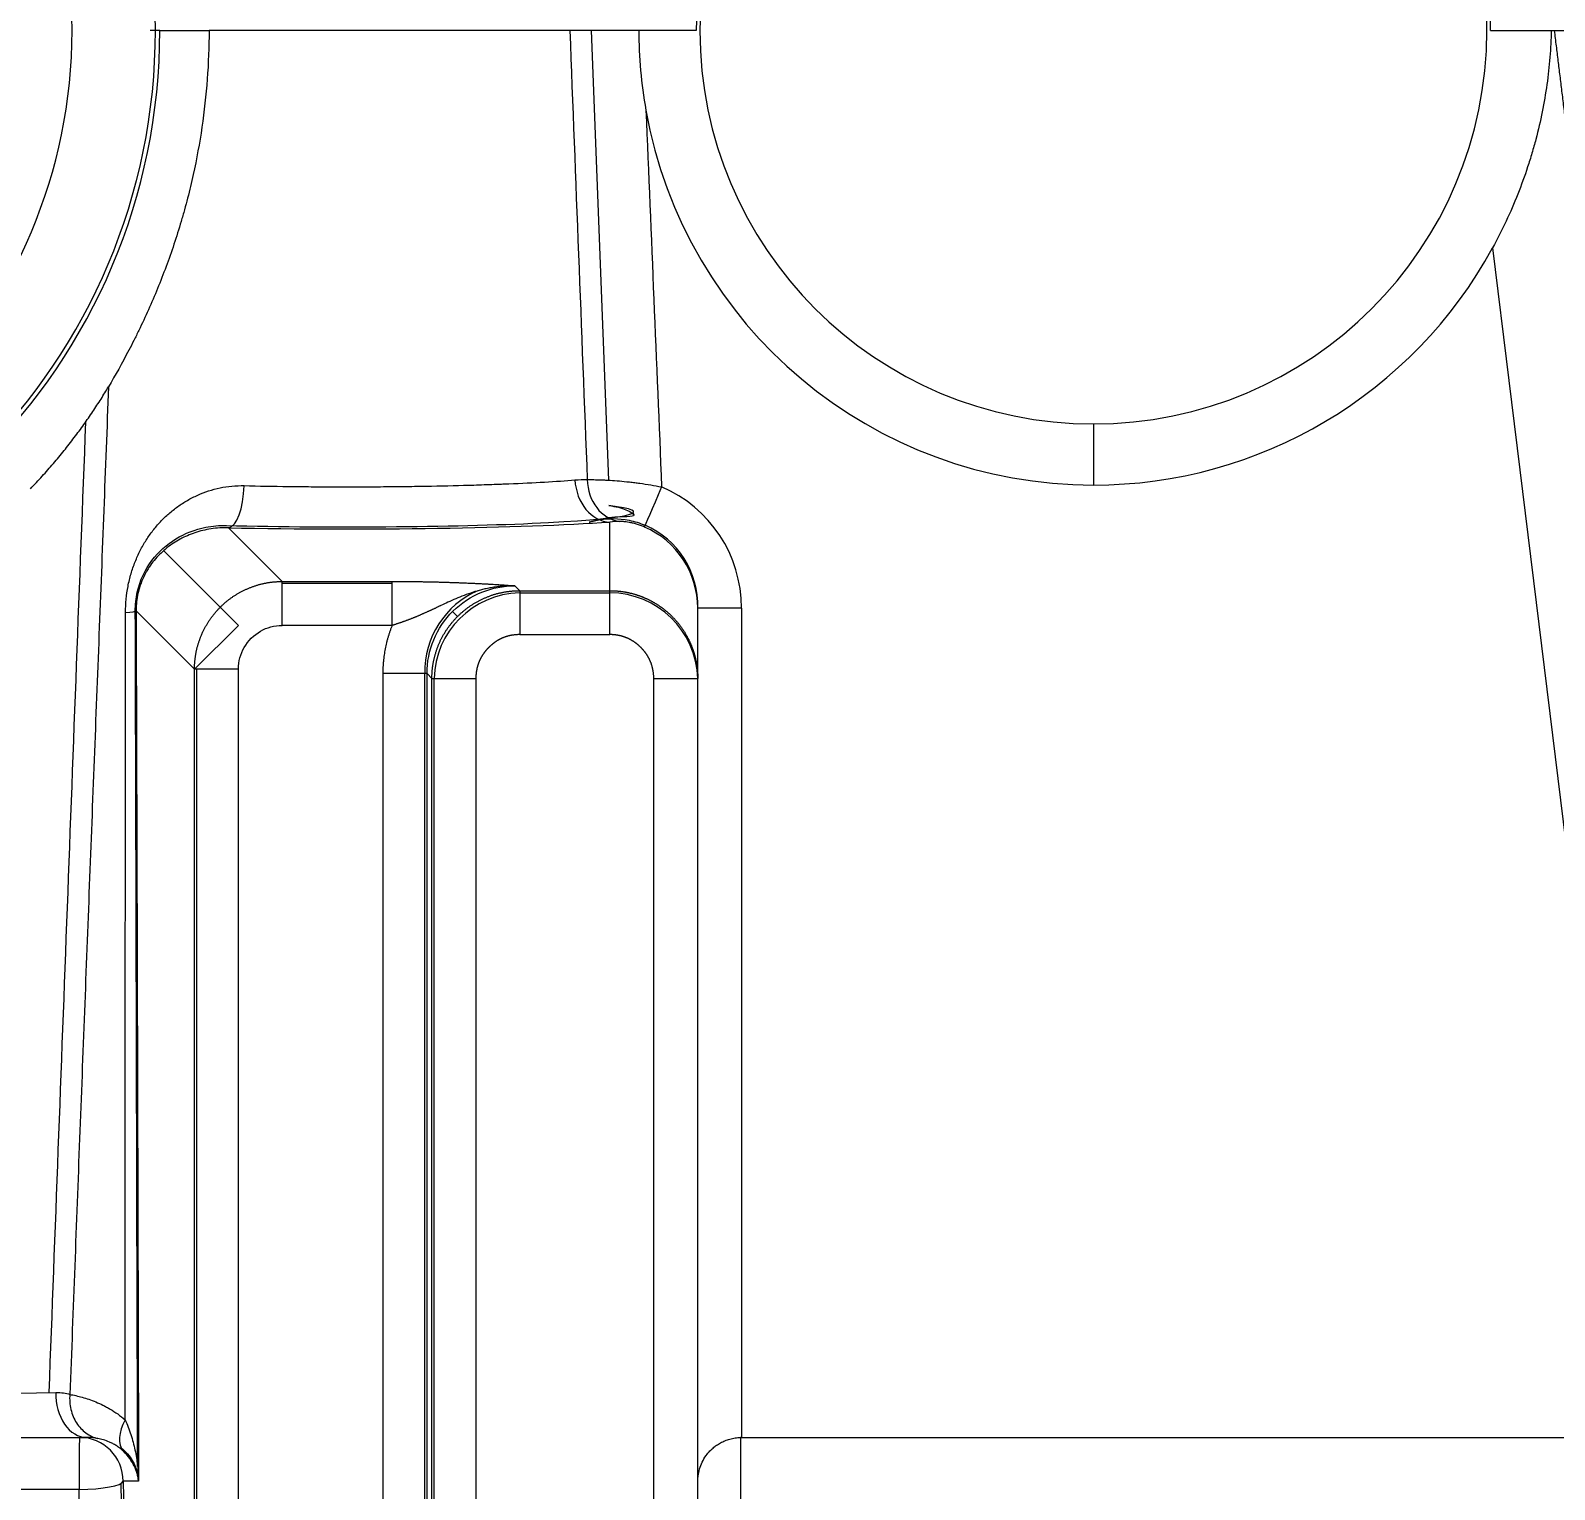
# Model space of a CAD drawing. Header units: millimetres. Extents: x 696 to 1262, y 405 to 535.
# Drawn here: x 747.4 to 764.83, y 483.31 to 500 of the extents above; entities that cross this region are included whole.
import ezdxf

# ---------------------------------------------------------------- set-up
doc = ezdxf.new("R2010")
doc.units = ezdxf.units.MM
doc.layers.add('core', color=7, linetype='Continuous', lineweight=20)
doc.layers.add('dim', color=82, linetype='Continuous', lineweight=9)
doc.dimstyles.get("Standard").update_dxf_attribs({"dimtxt": 0.18, "dimasz": 0.18, "dimexe": 0.18, "dimexo": 0.0625, "dimgap": 0.09, "dimtad": 0, "dimtih": 1, "dimtoh": 1, "dimzin": 0, "dimdsep": 46, "dimtxsty": 'Standard', "dimcen": 0.09, "dimadec": 0, "dimazin": 0, "dimtfac": 1, "dimtofl": 0, "dimtmove": 0, "dimatfit": 3, "dimfxl": 0, "dimtolj": 1, "dimtzin": 0, "dimarcsym": 0})

# ---------------------------------------------------------------- blocks, each defined once
blk = doc.blocks.new('*D3')
at = {"layer": 'Defpoints', "color": 0, "lineweight": 18, "transparency": 16777216}
for p in [(739.913, 487.662), (744.018, 484.807)]:
    blk.add_point(p, dxfattribs=at)
at = {"layer": 'dim', "color": 0, "lineweight": -2, "transparency": 16777216}
for p, q in [((741.965, 486.145), (741.965, 486.325)), ((741.875, 486.235), (742.055, 486.235)), ((757.391, 475.506), (745.66, 483.665)), ((759.391, 475.506), (757.391, 475.506))]:
    blk.add_line(p, q, dxfattribs=at)
at = {"layer": 'dim', "color": 0, "lineweight": 18, "transparency": 16777216}
blk.add_solid([(745.85, 483.939), (745.469, 483.392), (744.018, 484.807)], dxfattribs=at)
at = {"layer": 'dim', "color": 0, "lineweight": 18, "transparency": 16777216, "insert": (764.474, 475.506), "char_height": 2.5, "attachment_point": 5}
blk.add_mtext('\\A1;∅5.00', dxfattribs=at)

msp = doc.modelspace()

# ---------------------------------------------------------------- linework, layer by layer
at = {"layer": 'core', "linetype": 'Continuous', "lineweight": 18}
for p, q in [((748.884, 500.001), (748.774, 500.001)), ((748.884, 500.001), (749.447, 500.001)), ((753.573, 500.001), (749.447, 500.001)), ((755.019, 500.001), (754.363, 500.001)), ((764.103, 500.001), (764.798, 500.001)), ((764.798, 500.001), (764.835, 500.001)), ((764.835, 500.001), (765.099, 500.001)), ((751.543, 493.693), (751.543, 493.7)), ((755.037, 483.41), (755.037, 493.395)), ((745.66, 483.91), (747.966, 483.91)), ((747.966, 483.91), (748.048, 483.91)), ((755.537, 483.91), (767.757, 483.91))]:
    msp.add_line(p, q, dxfattribs=at)
at = {"layer": 'core', "linetype": 'Continuous', "lineweight": 13}
for p, q in [((753.817, 500.001), (754.016, 494.858)), ((764.127, 497.515), (765.797, 483.91)), ((759.561, 495.501), (759.561, 494.802)), ((754.031, 493.594), (754.031, 494.379)), ((750.285, 493.7), (749.671, 494.313)), ((748.928, 494.052), (749.783, 493.197)), ((750.285, 493.7), (751.543, 493.7)), ((751.543, 493.675), (750.285, 493.675)), ((752.944, 493.65), (753, 493.594)), ((753, 493.594), (754.031, 493.594)), ((753, 493.569), (754.031, 493.569)), ((749.281, 492.695), (748.613, 493.363)), ((752.29, 493.3), (752.233, 493.356)), ((755.037, 483.414), (755.037, 493.395)), ((755.537, 493.395), (755.037, 493.395)), ((755.537, 493.395), (755.537, 483.91)), ((749.783, 493.197), (749.281, 492.695)), ((751.543, 493.197), (750.285, 493.197)), ((753, 493.092), (754.031, 493.092)), ((749.281, 472.322), (749.281, 492.695)), ((749.306, 472.322), (749.306, 492.695)), ((749.783, 472.322), (749.783, 492.695)), ((751.438, 472.372), (751.438, 492.645)), ((751.915, 472.372), (751.915, 492.645)), ((751.94, 492.645), (751.995, 492.59)), ((751.94, 472.372), (751.94, 492.645)), ((751.995, 472.427), (751.995, 492.59)), ((752.02, 472.427), (752.02, 492.59)), ((752.498, 492.59), (752.498, 472.427)), ((754.534, 472.429), (754.534, 492.589)), ((746.983, 484.41), (747.695, 484.424)), ((748.045, 483.91), (747.97, 483.91)), ((748.44, 483.384), (748.56, 471.601)), ((748.641, 483.41), (748.465, 483.41)), ((747.961, 483.314), (745.657, 483.314))]:
    msp.add_line(p, q, dxfattribs=at)
for radius, end in [(6.869, 90), (5.915, 90), (6.919, 0)]:
    msp.add_arc((741.965, 500.001), radius, 270, end, dxfattribs=at)
at = {"layer": 'core', "linetype": 'Continuous', "lineweight": 18}
for radius, start, end in [(4.542, 90, 180), (4.5, 90, 270), (4.542, 0, 90), (4.5, 270, 90), (5.199, 190.0922, 270), (5.199, 270, 331.4355)]:
    msp.add_arc((759.561, 500.001), radius, start, end, dxfattribs=at)
at = {"layer": 'core', "linetype": 'Continuous', "lineweight": 13}
for centre, major_axis, ratio, start_param, end_param in [((754.031, 494.878), (-0.035, 0.499), 0.798959, 1.550028, 3.054457), ((754.193, 494.882), (0.013, 0.5), 0.841221, 1.628003, 3.04521), ((749.671, 494.812), (0.01, 0.5), 0.355918, 3.197625, 4.684582), ((754.623, 494.781), (0.197, 0.46), 0.000032, 1.57081, 3.093454), ((754.031, 493.395), (0, -1.508), 0.99863, 1.570796, 2.737452), ((751.014, 494.496), (3.29, 0), 0.052408, 4.283254, 6.702804), ((751.014, 494.498), (3.773, 0), 0.052408, 4.348427, 5.639117), ((754.031, 493.395), (0, 1.008), 0.997271, 4.712389, 5.879047), ((754.031, 493.421), (0, -1.007), 0.99863, 1.544769, 2.727693), ((752.922, 492.668), (0.713, -0.713), 0.997265, 2.762519, 3.950422), ((753.027, 492.562), (0.713, -0.713), 0.997265, 2.382366, 3.900819), ((754.031, 492.562), (0, -1.007), 0.99863, 1.596967, 3.141593), ((748.114, 493.363), (-0.5, -0.001), 0.056845, 2.429163, 3.089148), ((748.048, 484.41), (0, -0.5), 0.707263, 4.68348, 6.283185), ((748.832, 484.095), (-0.355, -0.352), 0.579212, 5.197338, 6.236387), ((747.966, 483.41), (0, -0.5), 0.010052, 3.141593, 4.904375), ((747.966, 483.41), (0, 0.5), 0.99863, 4.712389, 6.283185), ((747.966, 483.41), (0.5, 0.005), 0.190712, 4.700579, 6.229846)]:
    msp.add_ellipse(centre, major_axis=major_axis, ratio=ratio, start_param=start_param, end_param=end_param, dxfattribs=at)
at = {"layer": 'core', "linetype": 'Continuous', "lineweight": 18}
for points, degree, knots in [([(749.447, 500.001), (749.447, 499.814), (749.44, 499.628), (749.412, 499.26), (749.392, 499.077), (749.339, 498.713), (749.305, 498.532), (749.246, 498.263), (749.225, 498.173), (749.19, 498.039), (749.178, 497.995), (749.154, 497.906), (749.141, 497.862), (749.076, 497.64), (749.018, 497.468), (748.893, 497.131), (748.826, 496.967), (748.718, 496.727), (748.682, 496.649), (748.625, 496.532), (748.606, 496.494), (748.568, 496.418), (748.549, 496.381), (748.453, 496.197), (748.375, 496.057), (748.297, 495.927)], 3, [0, 0, 0, 0, 0.125, 0.125, 0.25, 0.25, 0.375, 0.375, 0.4375, 0.4375, 0.46875, 0.46875, 0.5, 0.5, 0.625, 0.625, 0.75, 0.75, 0.8125, 0.8125, 0.84375, 0.84375, 0.875, 0.875, 1, 1, 1, 1]), ([(754.363, 500.001), (754.284, 500.001), (754.207, 500.001), (754.114, 500.001), (754.095, 500.001), (754.058, 500.001), (754.04, 500.001), (753.985, 500.001), (753.915, 500.001), (753.85, 500.001), (753.802, 500.001), (753.787, 500.001), (753.756, 500.001), (753.741, 500.001), (753.669, 500.001), (753.617, 500.001), (753.573, 500.001)], 3, [0, 0, 0, 0, 0.25, 0.25, 0.3125, 0.3125, 0.375, 0.375, 0.5, 0.625, 0.625, 0.6875, 0.6875, 0.75, 0.75, 1, 1, 1, 1]), ([(754.363, 500.001), (754.363, 499.848), (754.369, 499.695), (754.396, 499.392), (754.416, 499.24), (754.443, 499.09)], 3, [0, 0, 0, 0, 0.5, 0.5, 1, 1, 1, 1]), ([(764.798, 500.001), (764.797, 499.95), (764.795, 499.899), (764.789, 499.797), (764.786, 499.745), (764.773, 499.591), (764.762, 499.487), (764.733, 499.279), (764.715, 499.175), (764.673, 498.966), (764.649, 498.861), (764.607, 498.703), (764.592, 498.651), (764.561, 498.545), (764.545, 498.492), (764.493, 498.335), (764.455, 498.231), (764.373, 498.024), (764.329, 497.921), (764.233, 497.717), (764.182, 497.616), (764.127, 497.515)], 3, [0, 0, 0, 0, 0.0625, 0.0625, 0.125, 0.125, 0.25, 0.25, 0.375, 0.375, 0.5, 0.5, 0.5625, 0.5625, 0.625, 0.625, 0.75, 0.75, 0.875, 0.875, 1, 1, 1, 1]), ([(747.405, 494.76), (747.451, 494.807), (747.495, 494.855), (747.582, 494.951), (747.625, 494.999), (747.708, 495.097), (747.749, 495.146), (747.829, 495.245), (747.867, 495.295), (747.924, 495.37), (747.943, 495.395), (747.98, 495.445), (747.998, 495.469), (748.051, 495.544), (748.085, 495.593), (748.15, 495.69), (748.181, 495.738), (748.242, 495.834), (748.27, 495.881), (748.297, 495.927)], 3, [0, 0, 0, 0, 0.125, 0.125, 0.25, 0.25, 0.375, 0.375, 0.5, 0.5, 0.5625, 0.5625, 0.625, 0.625, 0.75, 0.75, 0.875, 0.875, 1, 1, 1, 1]), ([(751.543, 493.7), (751.74, 493.7), (752.11, 493.693), (752.295, 493.686), (752.658, 493.673), (752.944, 493.65)], 2, [0, 0, 0, 0.25, 0.5, 0.5, 1, 1, 1]), ([(752.944, 493.65), (752.932, 493.65), (752.908, 493.65), (752.872, 493.649), (752.836, 493.647), (752.802, 493.645), (752.769, 493.642), (752.737, 493.638), (752.705, 493.633), (752.675, 493.628), (752.646, 493.623), (752.617, 493.617), (752.589, 493.611), (752.563, 493.604), (752.537, 493.597), (752.512, 493.59), (752.489, 493.583), (752.439, 493.567), (752.365, 493.541), (752.27, 493.503), (752.181, 493.463), (752.121, 493.434), (752.085, 493.418), (752.073, 493.412), (752.061, 493.406), (752.05, 493.401), (752.038, 493.395), (752.026, 493.389), (752.014, 493.384), (752.002, 493.378), (751.99, 493.373), (751.979, 493.367), (751.967, 493.362), (751.955, 493.357), (751.943, 493.351), (751.931, 493.346), (751.919, 493.341), (751.907, 493.335), (751.896, 493.33), (751.884, 493.325), (751.872, 493.32), (751.86, 493.314), (751.848, 493.309), (751.836, 493.304), (751.824, 493.299), (751.812, 493.294), (751.8, 493.289), (751.788, 493.284), (751.776, 493.28), (751.764, 493.275), (751.752, 493.27), (751.739, 493.265), (751.727, 493.261), (751.715, 493.256), (751.703, 493.251), (751.691, 493.247), (751.678, 493.242), (751.666, 493.238), (751.654, 493.234), (751.642, 493.229), (751.629, 493.225), (751.617, 493.221), (751.605, 493.217), (751.592, 493.213), (751.58, 493.209), (751.567, 493.205), (751.555, 493.201), (751.547, 493.199), (751.543, 493.197)], 3, [0, 0, 0, 0, 0.025016, 0.04943, 0.073248, 0.096478, 0.119123, 0.141189, 0.162679, 0.183595, 0.203939, 0.223713, 0.242918, 0.261553, 0.27962, 0.297118, 0.314047, 0.330406, 0.404427, 0.474559, 0.540854, 0.603325, 0.612352, 0.621356, 0.630337, 0.639296, 0.648233, 0.657149, 0.666044, 0.67492, 0.683776, 0.692612, 0.70143, 0.71023, 0.719012, 0.727777, 0.736524, 0.745254, 0.753968, 0.762666, 0.771347, 0.780012, 0.788662, 0.797296, 0.805914, 0.814517, 0.823105, 0.831677, 0.840234, 0.848776, 0.857303, 0.865814, 0.874311, 0.882792, 0.891259, 0.89971, 0.908147, 0.916569, 0.924976, 0.933368, 0.941746, 0.950109, 0.958458, 0.966793, 0.975115, 0.983423, 0.991718, 1, 1, 1, 1]), ([(748.177, 483.897), (748.16, 483.9), (748.141, 483.904), (748.098, 483.908), (748.075, 483.91), (748.048, 483.91)], 3, [0, 0, 0, 0, 0.5, 0.5, 1, 1, 1, 1]), ([(748.468, 483.752), (748.454, 483.766), (748.44, 483.777), (748.412, 483.799), (748.399, 483.808), (748.372, 483.825), (748.359, 483.832), (748.333, 483.846), (748.321, 483.852), (748.284, 483.868), (748.261, 483.876), (748.217, 483.889), (748.196, 483.894), (748.177, 483.897)], 3, [0, 0, 0, 0, 0.125, 0.125, 0.25, 0.25, 0.375, 0.375, 0.5, 0.5, 0.75, 0.75, 1, 1, 1, 1]), ([(755.037, 483.41), (755.037, 483.417), (755.037, 483.423), (755.038, 483.437), (755.039, 483.457), (755.041, 483.477), (755.048, 483.517), (755.054, 483.543), (755.072, 483.596), (755.083, 483.622), (755.11, 483.672), (755.126, 483.697), (755.155, 483.732), (755.165, 483.744), (755.187, 483.767), (755.199, 483.778), (755.224, 483.8), (755.237, 483.81), (755.265, 483.83), (755.28, 483.839), (755.313, 483.857), (755.33, 483.865), (755.365, 483.88), (755.384, 483.886), (755.423, 483.897), (755.443, 483.901), (755.484, 483.907), (755.504, 483.909), (755.526, 483.91)], 3, [0, 0, 0, 0, 0.03125, 0.03125, 0.0625, 0.125, 0.125, 0.25, 0.25, 0.375, 0.375, 0.5, 0.5, 0.5625, 0.5625, 0.625, 0.625, 0.6875, 0.6875, 0.75, 0.75, 0.8125, 0.8125, 0.875, 0.875, 0.9375, 0.9375, 1, 1, 1, 1])]:
    msp.add_open_spline(points, degree=degree, knots=knots, dxfattribs=at)
at = {"layer": 'core', "linetype": 'Continuous', "lineweight": 13}
for points, degree in [([(753.573, 500.001), (753.639, 498.299), (753.706, 496.587), (753.772, 494.864)], 3), ([(754.443, 499.089), (754.504, 497.644), (754.564, 496.208), (754.623, 494.781)], 3), ([(748.034, 495.521), (747.893, 491.822), (747.754, 488.122), (747.615, 484.423)], 3), ([(753.632, 494.861), (753.681, 494.865), (753.728, 494.866), (753.772, 494.864)], 3), ([(754.139, 494.385), (754.106, 494.385), (754.07, 494.383), (754.031, 494.379)], 3), ([(750.285, 493.197), (750.285, 493.261), (750.285, 493.388), (750.285, 493.552), (750.285, 493.665), (750.285, 493.696), (750.285, 493.7)], 3), ([(751.438, 492.645), (751.438, 492.788), (751.491, 493.067), (751.543, 493.197)], 2), ([(751.995, 492.59), (751.999, 492.59), (752.03, 492.59), (752.143, 492.59), (752.307, 492.59), (752.434, 492.59), (752.498, 492.59)], 3), ([(754.534, 492.589), (754.6, 492.589), (754.731, 492.589), (754.899, 492.589), (755.011, 492.589), (755.037, 492.589), (755.037, 492.589)], 3), ([(748.465, 483.41), (748.505, 479.482), (748.545, 475.554), (748.585, 471.627)], 3)]:
    msp.add_open_spline(points, degree=degree, dxfattribs=at)
at = {"layer": 'core', "linetype": 'Continuous', "lineweight": 18}
for points in [[(764.977, 498.844), (764.973, 498.876), (764.965, 498.941), (764.953, 499.036), (764.942, 499.128), (764.931, 499.219), (764.92, 499.308), (764.909, 499.395), (764.899, 499.482), (764.888, 499.568), (764.878, 499.653), (764.867, 499.738), (764.857, 499.824), (764.846, 499.911), (764.839, 499.97), (764.835, 500.001)], [(749.783, 492.695), (749.785, 492.789), (749.825, 492.952), (750.028, 493.155), (750.191, 493.195), (750.285, 493.197)], [(755.537, 483.91), (755.533, 483.91), (755.53, 483.91), (755.526, 483.91)], [(755.037, 471.624), (755.037, 475.553), (755.037, 479.481), (755.037, 483.41)]]:
    msp.add_open_spline(points, degree=3, dxfattribs=at)
at = {"layer": 'core', "linetype": 'Continuous', "lineweight": 13}
for points, degree, knots in [([(748.297, 495.927), (748.279, 495.455), (748.243, 494.51), (748.188, 493.087), (748.133, 491.658), (748.077, 490.221), (748.022, 488.777), (747.966, 487.325), (747.911, 485.866), (747.874, 484.891), (747.855, 484.402)], 3, [0, 0, 0, 0, 0.122756, 0.246153, 0.370191, 0.49487, 0.620191, 0.746153, 0.872756, 1, 1, 1, 1]), ([(749.849, 494.795), (750.015, 494.791), (750.184, 494.788), (750.442, 494.785), (750.529, 494.784), (750.66, 494.783), (750.704, 494.783), (750.792, 494.782), (750.836, 494.782), (751.058, 494.782), (751.234, 494.782), (751.495, 494.784), (751.582, 494.785), (751.711, 494.786), (751.755, 494.787), (751.841, 494.788), (751.884, 494.789), (752.096, 494.793), (752.26, 494.796), (752.497, 494.803), (752.575, 494.806), (752.689, 494.81), (752.746, 494.812), (752.802, 494.814), (752.839, 494.815), (752.857, 494.816), (753.021, 494.823), (753.293, 494.836), (753.526, 494.852), (753.632, 494.861)], 3, [0, 0, 0, 0, 0.125, 0.125, 0.1875, 0.1875, 0.21875, 0.21875, 0.25, 0.25, 0.375, 0.375, 0.4375, 0.4375, 0.46875, 0.46875, 0.5, 0.5, 0.625, 0.625, 0.6875, 0.6875, 0.71875, 0.734375, 0.734375, 0.75, 0.75, 0.875, 1, 1, 1, 1]), ([(753.772, 494.864), (753.795, 494.864), (753.846, 494.864), (753.904, 494.863), (753.95, 494.861), (753.966, 494.86), (753.999, 494.859), (754.016, 494.858), (754.068, 494.855), (754.139, 494.849), (754.215, 494.842), (754.275, 494.835), (754.295, 494.833), (754.335, 494.828), (754.355, 494.825), (754.416, 494.817), (754.457, 494.811), (754.54, 494.797), (754.582, 494.789), (754.623, 494.781)], 3, [0, 0, 0, 0, 0.125, 0.25, 0.25, 0.3125, 0.3125, 0.375, 0.375, 0.5, 0.625, 0.625, 0.6875, 0.6875, 0.75, 0.75, 0.875, 0.875, 1, 1, 1, 1]), ([(748.492, 493.345), (748.492, 493.447), (748.502, 493.546), (748.525, 493.668), (748.53, 493.692), (748.542, 493.741), (748.548, 493.764), (748.569, 493.835), (748.584, 493.88), (748.611, 493.946), (748.62, 493.968), (748.639, 494.011), (748.649, 494.032), (748.681, 494.094), (748.704, 494.134), (748.753, 494.21), (748.778, 494.247), (748.833, 494.317), (748.862, 494.35), (748.907, 494.399), (748.923, 494.414), (748.954, 494.445), (748.971, 494.46), (749.02, 494.503), (749.088, 494.558), (749.162, 494.605), (749.219, 494.638), (749.238, 494.648), (749.277, 494.668), (749.298, 494.678), (749.399, 494.723), (749.484, 494.751), (749.617, 494.779), (749.662, 494.786), (749.755, 494.794), (749.802, 494.796), (749.849, 494.795)], 3, [0, 0, 0, 0, 0.125, 0.125, 0.15625, 0.15625, 0.1875, 0.1875, 0.25, 0.25, 0.28125, 0.28125, 0.3125, 0.3125, 0.375, 0.375, 0.4375, 0.4375, 0.5, 0.5, 0.53125, 0.53125, 0.5625, 0.5625, 0.625, 0.6875, 0.6875, 0.71875, 0.71875, 0.75, 0.75, 0.875, 0.875, 0.9375, 0.9375, 1, 1, 1, 1]), ([(754.019, 494.567), (754.101, 494.558), (754.166, 494.539), (754.273, 494.496), (754.304, 494.473), (754.308, 494.446), (754.28, 494.442), (754.17, 494.438), (754.085, 494.438), (753.922, 494.411), (753.862, 494.397), (753.796, 494.376)], 3, [0, 0, 0, 0, 0.18615, 0.18615, 0.418852, 0.418852, 0.651554, 0.651554, 0.884256, 0.884256, 1, 1, 1, 1]), ([(748.604, 493.359), (748.603, 493.432), (748.61, 493.506), (748.656, 493.715), (748.717, 493.839), (748.87, 494.041), (748.964, 494.123), (749.171, 494.25), (749.288, 494.295), (749.486, 494.334), (749.565, 494.341), (749.646, 494.339)], 3, [0, 0, 0, 0, 0.124489, 0.124489, 0.366439, 0.366439, 0.60839, 0.60839, 0.850341, 0.850341, 1, 1, 1, 1]), ([(749.671, 494.313), (749.601, 494.315), (749.535, 494.311), (749.406, 494.291), (749.345, 494.276), (749.256, 494.247), (749.227, 494.235), (749.171, 494.211), (749.143, 494.198), (749.064, 494.155), (749.014, 494.122), (748.954, 494.075), (748.943, 494.065), (748.92, 494.045), (748.909, 494.035), (748.876, 494.004), (748.855, 493.982), (748.814, 493.935), (748.795, 493.91), (748.767, 493.871), (748.758, 493.857), (748.741, 493.83), (748.732, 493.815), (748.707, 493.77), (748.692, 493.739), (748.672, 493.69), (748.666, 493.673), (748.654, 493.638), (748.649, 493.619), (748.633, 493.563), (748.626, 493.525), (748.619, 493.475), (748.618, 493.465), (748.616, 493.444), (748.616, 493.434), (748.614, 493.404), (748.613, 493.383), (748.613, 493.363)], 3, [0, 0, 0, 0, 0.125, 0.125, 0.25, 0.25, 0.3125, 0.3125, 0.375, 0.375, 0.5, 0.5, 0.53125, 0.53125, 0.5625, 0.5625, 0.625, 0.625, 0.6875, 0.6875, 0.71875, 0.71875, 0.75, 0.75, 0.8125, 0.8125, 0.84375, 0.84375, 0.875, 0.875, 0.9375, 0.9375, 0.953125, 0.953125, 0.96875, 0.96875, 1, 1, 1, 1]), ([(753.796, 494.376), (753.797, 494.377), (753.799, 494.377), (753.836, 494.389), (753.876, 494.399), (754.013, 494.421), (754.129, 494.424), (754.312, 494.387), (754.375, 494.368), (754.435, 494.342)], 3, [0, 0, 0, 0, 0.010224, 0.010224, 0.257288, 0.257288, 0.751416, 0.751416, 1, 1, 1, 1]), ([(754.427, 494.322), (754.411, 494.329), (754.396, 494.335), (754.365, 494.346), (754.35, 494.351), (754.32, 494.36), (754.305, 494.364), (754.277, 494.37), (754.264, 494.373), (754.24, 494.377), (754.228, 494.379), (754.212, 494.381), (754.207, 494.382), (754.196, 494.383), (754.192, 494.383), (754.168, 494.385), (754.153, 494.385), (754.139, 494.385)], 3, [0, 0, 0, 0, 0.125, 0.125, 0.25, 0.25, 0.375, 0.375, 0.5, 0.5, 0.625, 0.625, 0.6875, 0.6875, 0.75, 0.75, 1, 1, 1, 1]), ([(749.281, 492.695), (749.281, 492.701), (749.281, 492.712), (749.281, 492.728), (749.282, 492.745), (749.283, 492.761), (749.284, 492.777), (749.286, 492.794), (749.287, 492.81), (749.289, 492.826), (749.292, 492.843), (749.294, 492.859), (749.297, 492.875), (749.3, 492.891), (749.303, 492.907), (749.307, 492.923), (749.311, 492.939), (749.315, 492.955), (749.319, 492.971), (749.324, 492.987), (749.329, 493.002), (749.334, 493.018), (749.34, 493.034), (749.345, 493.049), (749.351, 493.064), (749.357, 493.079), (749.364, 493.095), (749.37, 493.11), (749.377, 493.125), (749.385, 493.139), (749.392, 493.154), (749.4, 493.168), (749.407, 493.183), (749.416, 493.197), (749.424, 493.211), (749.432, 493.225), (749.441, 493.239), (749.45, 493.253), (749.46, 493.267), (749.469, 493.28), (749.479, 493.293), (749.489, 493.306), (749.499, 493.319), (749.509, 493.332), (749.519, 493.345), (749.53, 493.357), (749.541, 493.369), (749.552, 493.381), (749.564, 493.393), (749.575, 493.405), (749.587, 493.417), (749.599, 493.428), (749.611, 493.439), (749.623, 493.45), (749.636, 493.461), (749.648, 493.471), (749.661, 493.482), (749.674, 493.492), (749.687, 493.502), (749.7, 493.511), (749.714, 493.521), (749.727, 493.53), (749.741, 493.539), (749.755, 493.548), (749.769, 493.556), (749.783, 493.565), (749.797, 493.573), (749.812, 493.581), (749.826, 493.588), (749.841, 493.596), (749.856, 493.603), (749.871, 493.61), (749.886, 493.616), (749.901, 493.623), (749.916, 493.629), (749.931, 493.635), (749.947, 493.641), (749.962, 493.646), (749.978, 493.651), (749.993, 493.656), (750.009, 493.661), (750.025, 493.665), (750.041, 493.669), (750.057, 493.673), (750.073, 493.677), (750.089, 493.68), (750.105, 493.683), (750.121, 493.686), (750.137, 493.689), (750.154, 493.691), (750.17, 493.693), (750.186, 493.695), (750.203, 493.696), (750.219, 493.697), (750.235, 493.698), (750.252, 493.699), (750.268, 493.699), (750.279, 493.7), (750.285, 493.7)], 3, [0, 0, 0, 0, 0.010419, 0.020838, 0.031256, 0.041675, 0.052093, 0.062512, 0.07293, 0.083348, 0.093766, 0.104184, 0.114601, 0.125019, 0.135436, 0.145853, 0.156271, 0.166688, 0.177105, 0.187522, 0.197939, 0.208355, 0.218772, 0.229189, 0.239605, 0.250021, 0.260438, 0.270854, 0.28127, 0.291686, 0.302102, 0.312518, 0.322934, 0.33335, 0.343766, 0.354182, 0.364598, 0.375013, 0.385429, 0.395845, 0.40626, 0.416676, 0.427091, 0.437507, 0.447923, 0.458338, 0.468754, 0.479169, 0.489585, 0.5, 0.510415, 0.520831, 0.531246, 0.541662, 0.552077, 0.562493, 0.572909, 0.583324, 0.59374, 0.604155, 0.614571, 0.624987, 0.635402, 0.645818, 0.656234, 0.66665, 0.677066, 0.687482, 0.697898, 0.708314, 0.71873, 0.729146, 0.739562, 0.749979, 0.760395, 0.770811, 0.781228, 0.791645, 0.802061, 0.812478, 0.822895, 0.833312, 0.843729, 0.854147, 0.864564, 0.874981, 0.885399, 0.895816, 0.906234, 0.916652, 0.92707, 0.937488, 0.947907, 0.958325, 0.968744, 0.979162, 0.989581, 1, 1, 1, 1]), ([(751.543, 493.197), (751.543, 493.229), (751.543, 493.261), (751.543, 493.324), (751.543, 493.354), (751.543, 493.413), (751.543, 493.442), (751.543, 493.495), (751.543, 493.52), (751.543, 493.567), (751.543, 493.588), (751.543, 493.625), (751.543, 493.641), (751.543, 493.667), (751.543, 493.678), (751.543, 493.688), (751.543, 493.691), (751.543, 493.693)], 3, [0, 0, 0, 0, 0.135519, 0.135519, 0.271039, 0.271039, 0.406558, 0.406558, 0.542078, 0.542078, 0.677597, 0.677597, 0.813117, 0.813117, 0.948636, 0.948636, 1, 1, 1, 1]), ([(751.94, 492.645), (751.94, 492.778), (751.992, 493.043), (752.218, 493.378), (752.553, 493.599), (752.815, 493.65), (752.944, 493.65)], 3, [0, 0, 0, 0, 0.2515, 0.503, 0.7545, 1, 1, 1, 1]), ([(751.995, 492.59), (751.996, 492.596), (751.996, 492.606), (751.996, 492.623), (751.997, 492.639), (751.998, 492.656), (751.999, 492.672), (752, 492.688), (752.002, 492.705), (752.004, 492.721), (752.006, 492.737), (752.009, 492.754), (752.012, 492.77), (752.015, 492.786), (752.018, 492.802), (752.022, 492.818), (752.026, 492.834), (752.03, 492.85), (752.034, 492.866), (752.039, 492.881), (752.044, 492.897), (752.049, 492.913), (752.054, 492.928), (752.06, 492.944), (752.066, 492.959), (752.072, 492.974), (752.079, 492.989), (752.085, 493.004), (752.092, 493.019), (752.099, 493.034), (752.107, 493.049), (752.114, 493.063), (752.122, 493.078), (752.13, 493.092), (752.139, 493.106), (752.147, 493.12), (752.156, 493.134), (752.165, 493.148), (752.174, 493.161), (752.184, 493.175), (752.193, 493.188), (752.203, 493.201), (752.213, 493.214), (752.224, 493.227), (752.234, 493.239), (752.245, 493.252), (752.256, 493.264), (752.267, 493.276), (752.278, 493.288), (752.29, 493.3), (752.302, 493.311), (752.314, 493.322), (752.326, 493.334), (752.338, 493.345), (752.35, 493.355), (752.363, 493.366), (752.376, 493.376), (752.389, 493.386), (752.402, 493.396), (752.415, 493.406), (752.428, 493.415), (752.442, 493.425), (752.456, 493.434), (752.47, 493.442), (752.484, 493.451), (752.498, 493.459), (752.512, 493.467), (752.527, 493.475), (752.541, 493.483), (752.556, 493.49), (752.571, 493.497), (752.585, 493.504), (752.6, 493.511), (752.616, 493.517), (752.631, 493.524), (752.646, 493.529), (752.662, 493.535), (752.677, 493.541), (752.693, 493.546), (752.708, 493.551), (752.724, 493.555), (752.74, 493.56), (752.756, 493.564), (752.772, 493.568), (752.788, 493.571), (752.804, 493.575), (752.82, 493.578), (752.836, 493.581), (752.852, 493.583), (752.869, 493.585), (752.885, 493.587), (752.901, 493.589), (752.918, 493.591), (752.934, 493.592), (752.95, 493.593), (752.967, 493.594), (752.983, 493.594), (752.994, 493.594), (753, 493.594)], 3, [0, 0, 0, 0, 0.010419, 0.020838, 0.031256, 0.041675, 0.052093, 0.062512, 0.07293, 0.083348, 0.093766, 0.104184, 0.114601, 0.125019, 0.135436, 0.145853, 0.156271, 0.166688, 0.177105, 0.187522, 0.197939, 0.208355, 0.218772, 0.229189, 0.239605, 0.250021, 0.260438, 0.270854, 0.28127, 0.291686, 0.302102, 0.312518, 0.322934, 0.33335, 0.343766, 0.354182, 0.364598, 0.375013, 0.385429, 0.395845, 0.40626, 0.416676, 0.427091, 0.437507, 0.447923, 0.458338, 0.468754, 0.479169, 0.489585, 0.5, 0.510415, 0.520831, 0.531246, 0.541662, 0.552077, 0.562493, 0.572909, 0.583324, 0.59374, 0.604155, 0.614571, 0.624987, 0.635402, 0.645818, 0.656234, 0.66665, 0.677066, 0.687482, 0.697898, 0.708314, 0.71873, 0.729146, 0.739562, 0.749979, 0.760395, 0.770812, 0.781228, 0.791645, 0.802061, 0.812478, 0.822895, 0.833312, 0.843729, 0.854147, 0.864564, 0.874981, 0.885399, 0.895816, 0.906234, 0.916652, 0.92707, 0.937488, 0.947907, 0.958325, 0.968744, 0.979162, 0.989581, 1, 1, 1, 1]), ([(753, 493.594), (753, 493.592), (753, 493.588), (753, 493.573), (753, 493.562), (753, 493.535), (753, 493.519), (753, 493.482), (753, 493.461), (753, 493.415), (753, 493.39), (753, 493.336), (753, 493.308), (753, 493.249), (753, 493.218), (753, 493.156), (753, 493.124), (753, 493.092)], 3, [0, 0, 0, 0, 0.125, 0.125, 0.25, 0.25, 0.375, 0.375, 0.5, 0.5, 0.625, 0.625, 0.75, 0.75, 0.875, 0.875, 1, 1, 1, 1]), ([(754.031, 493.092), (754.031, 493.124), (754.031, 493.156), (754.031, 493.218), (754.031, 493.249), (754.031, 493.308), (754.031, 493.336), (754.031, 493.39), (754.031, 493.415), (754.031, 493.461), (754.031, 493.482), (754.031, 493.519), (754.031, 493.535), (754.031, 493.562), (754.031, 493.573), (754.031, 493.588), (754.031, 493.592), (754.031, 493.594)], 3, [0, 0, 0, 0, 0.125, 0.125, 0.25, 0.25, 0.375, 0.375, 0.5, 0.5, 0.625, 0.625, 0.75, 0.75, 0.875, 0.875, 1, 1, 1, 1]), ([(754.031, 493.594), (754.034, 493.594), (754.04, 493.594), (754.049, 493.594), (754.058, 493.594), (754.067, 493.594), (754.076, 493.593), (754.085, 493.593), (754.094, 493.592), (754.103, 493.592), (754.112, 493.591), (754.121, 493.59), (754.13, 493.589), (754.139, 493.588), (754.148, 493.587), (754.158, 493.586), (754.167, 493.585), (754.176, 493.584), (754.186, 493.582), (754.195, 493.581), (754.205, 493.579), (754.214, 493.577), (754.224, 493.576), (754.233, 493.574), (754.243, 493.572), (754.253, 493.57), (754.262, 493.567), (754.272, 493.565), (754.282, 493.563), (754.291, 493.56), (754.301, 493.557), (754.311, 493.555), (754.321, 493.552), (754.331, 493.549), (754.34, 493.546), (754.35, 493.542), (754.36, 493.539), (754.37, 493.535), (754.38, 493.532), (754.39, 493.528), (754.4, 493.524), (754.409, 493.52), (754.419, 493.516), (754.429, 493.512), (754.439, 493.508), (754.449, 493.503), (754.459, 493.499), (754.469, 493.494), (754.479, 493.489), (754.489, 493.484), (754.498, 493.479), (754.508, 493.474), (754.518, 493.469), (754.528, 493.463), (754.538, 493.457), (754.547, 493.452), (754.557, 493.446), (754.567, 493.44), (754.577, 493.434), (754.586, 493.427), (754.596, 493.421), (754.605, 493.414), (754.615, 493.407), (754.625, 493.401), (754.634, 493.394), (754.644, 493.386), (754.653, 493.379), (754.662, 493.372), (754.672, 493.364), (754.681, 493.356), (754.69, 493.349), (754.699, 493.341), (754.708, 493.332), (754.717, 493.324), (754.726, 493.316), (754.735, 493.307), (754.744, 493.298), (754.752, 493.289), (754.761, 493.28), (754.77, 493.271), (754.778, 493.262), (754.787, 493.253), (754.795, 493.243), (754.803, 493.233), (754.811, 493.223), (754.819, 493.213), (754.827, 493.203), (754.835, 493.193), (754.843, 493.183), (754.85, 493.172), (754.858, 493.161), (754.865, 493.15), (754.873, 493.139), (754.88, 493.128), (754.887, 493.117), (754.894, 493.106), (754.901, 493.094), (754.907, 493.083), (754.914, 493.071), (754.92, 493.059), (754.927, 493.047), (754.933, 493.035), (754.939, 493.022), (754.944, 493.01), (754.95, 492.997), (754.956, 492.985), (754.961, 492.972), (754.966, 492.959), (754.971, 492.946), (754.976, 492.933), (754.981, 492.92), (754.985, 492.906), (754.99, 492.893), (754.994, 492.879), (754.998, 492.866), (755.002, 492.852), (755.006, 492.838), (755.009, 492.824), (755.012, 492.81), (755.015, 492.796), (755.018, 492.781), (755.021, 492.767), (755.024, 492.752), (755.026, 492.738), (755.028, 492.723), (755.03, 492.709), (755.031, 492.694), (755.033, 492.679), (755.034, 492.664), (755.035, 492.649), (755.036, 492.634), (755.037, 492.619), (755.037, 492.604), (755.037, 492.594), (755.037, 492.589)], 3, [0, 0, 0, 0, 0.005521, 0.011072, 0.016656, 0.02227, 0.027916, 0.033594, 0.039302, 0.045042, 0.050814, 0.056617, 0.062451, 0.068316, 0.074213, 0.080142, 0.086101, 0.092092, 0.098115, 0.104168, 0.110253, 0.11637, 0.122518, 0.128697, 0.134908, 0.14115, 0.147423, 0.153728, 0.160064, 0.166431, 0.17283, 0.17926, 0.185722, 0.192215, 0.198739, 0.205295, 0.211882, 0.2185, 0.22515, 0.231831, 0.238544, 0.245288, 0.252063, 0.25887, 0.265708, 0.272577, 0.279478, 0.28641, 0.293374, 0.300369, 0.307395, 0.314453, 0.321542, 0.328662, 0.335814, 0.342998, 0.350212, 0.357458, 0.364736, 0.372045, 0.379385, 0.386756, 0.394159, 0.401594, 0.409059, 0.416556, 0.424085, 0.431645, 0.439236, 0.446859, 0.454513, 0.462198, 0.469915, 0.477663, 0.485443, 0.493254, 0.501096, 0.50897, 0.516875, 0.524811, 0.532779, 0.540779, 0.548809, 0.556871, 0.564965, 0.57309, 0.581246, 0.589434, 0.597653, 0.605903, 0.614185, 0.622498, 0.630843, 0.639219, 0.647626, 0.656065, 0.664535, 0.673036, 0.681569, 0.690134, 0.698729, 0.707356, 0.716015, 0.724705, 0.733426, 0.742179, 0.750963, 0.759778, 0.768625, 0.777503, 0.786413, 0.795354, 0.804327, 0.81333, 0.822366, 0.831432, 0.84053, 0.84966, 0.85882, 0.868013, 0.877236, 0.886491, 0.895778, 0.905095, 0.914445, 0.923825, 0.933237, 0.94268, 0.952155, 0.961661, 0.971199, 0.980768, 0.990368, 1, 1, 1, 1]), ([(748.486, 484.112), (748.487, 485.651), (748.488, 487.19), (748.49, 490.268), (748.491, 491.807), (748.492, 493.345)], 3, [0, 0, 0, 0, 0.5, 0.5, 1, 1, 1, 1]), ([(748.63, 483.577), (748.627, 484.827), (748.623, 486.077), (748.615, 489.338), (748.61, 491.349), (748.604, 493.359)], 3, [0, 0, 0, 0, 0.38344, 0.38344, 1, 1, 1, 1]), ([(748.613, 493.363), (748.618, 491.704), (748.623, 490.046), (748.632, 486.728), (748.637, 485.069), (748.641, 483.41)], 3, [0, 0, 0, 0, 0.5, 0.5, 1, 1, 1, 1]), ([(753, 493.092), (752.891, 493.09), (752.807, 493.054), (752.767, 493.038), (752.734, 493.016), (752.685, 492.984), (752.645, 492.944), (752.613, 492.912), (752.59, 492.879), (752.555, 492.831), (752.535, 492.782), (752.517, 492.737), (752.508, 492.691), (752.499, 492.642), (752.498, 492.59)], 2, [0, 0, 0, 0.25, 0.25, 0.357143, 0.357143, 0.5, 0.5, 0.607143, 0.607143, 0.75, 0.75, 0.875, 0.875, 1, 1, 1]), ([(754.534, 492.589), (754.532, 492.697), (754.496, 492.781), (754.48, 492.821), (754.458, 492.855), (754.426, 492.904), (754.386, 492.944), (754.353, 492.976), (754.321, 493), (754.272, 493.034), (754.224, 493.054), (754.178, 493.073), (754.132, 493.082), (754.084, 493.091), (754.031, 493.092)], 2, [0, 0, 0, 0.25, 0.25, 0.357143, 0.357143, 0.5, 0.5, 0.607143, 0.607143, 0.75, 0.75, 0.875, 0.875, 1, 1, 1]), ([(749.783, 492.695), (749.751, 492.695), (749.719, 492.695), (749.657, 492.695), (749.626, 492.695), (749.567, 492.695), (749.538, 492.695), (749.485, 492.695), (749.46, 492.695), (749.414, 492.695), (749.393, 492.695), (749.356, 492.695), (749.339, 492.695), (749.313, 492.695), (749.302, 492.695), (749.287, 492.695), (749.282, 492.695), (749.281, 492.695)], 3, [0, 0, 0, 0, 0.125, 0.125, 0.25, 0.25, 0.375, 0.375, 0.5, 0.5, 0.625, 0.625, 0.75, 0.75, 0.875, 0.875, 1, 1, 1, 1]), ([(751.94, 492.645), (751.938, 492.645), (751.934, 492.645), (751.918, 492.645), (751.908, 492.645), (751.881, 492.645), (751.865, 492.645), (751.828, 492.645), (751.807, 492.645), (751.761, 492.645), (751.736, 492.645), (751.682, 492.645), (751.654, 492.645), (751.595, 492.645), (751.564, 492.645), (751.502, 492.645), (751.47, 492.645), (751.438, 492.645)], 3, [0, 0, 0, 0, 0.125, 0.125, 0.25, 0.25, 0.375, 0.375, 0.5, 0.5, 0.625, 0.625, 0.75, 0.75, 0.875, 0.875, 1, 1, 1, 1]), ([(747.695, 484.424), (747.727, 484.425), (747.756, 484.423), (747.809, 484.414), (747.833, 484.409), (747.855, 484.402)], 3, [0, 0, 0, 0, 0.5, 0.5, 1, 1, 1, 1]), ([(747.855, 484.402), (747.85, 484.344), (747.854, 484.285), (747.88, 484.175), (747.902, 484.122), (747.961, 484.031), (747.997, 483.992), (748.081, 483.931), (748.128, 483.909), (748.177, 483.897)], 3, [0, 0, 0, 0, 0.25, 0.25, 0.5, 0.5, 0.75, 0.75, 1, 1, 1, 1]), ([(747.855, 484.402), (747.9, 484.394), (747.947, 484.383), (748.046, 484.356), (748.098, 484.338), (748.179, 484.305), (748.206, 484.293), (748.247, 484.272), (748.261, 484.265), (748.289, 484.25), (748.303, 484.242), (748.374, 484.2), (748.431, 484.16), (748.486, 484.112)], 3, [0, 0, 0, 0, 0.25, 0.25, 0.5, 0.5, 0.625, 0.625, 0.6875, 0.6875, 0.75, 0.75, 1, 1, 1, 1]), ([(748.486, 484.112), (748.513, 484.057), (748.535, 484), (748.572, 483.884), (748.587, 483.826), (748.612, 483.708), (748.622, 483.648), (748.632, 483.559), (748.635, 483.529), (748.638, 483.485), (748.639, 483.47), (748.64, 483.44), (748.641, 483.425), (748.641, 483.41)], 3, [0, 0, 0, 0, 0.25, 0.25, 0.5, 0.5, 0.75, 0.75, 0.875, 0.875, 0.9375, 0.9375, 1, 1, 1, 1]), ([(755.526, 483.91), (755.526, 483.583), (755.526, 483.255), (755.526, 481.619), (755.526, 480.311), (755.526, 476.511), (755.526, 474.02), (755.526, 471.529)], 3, [0, 0, 0, 0, 0.079275, 0.079275, 0.396417, 0.396417, 1, 1, 1, 1]), ([(748.443, 483.792), (748.47, 483.77), (748.494, 483.746), (748.596, 483.626), (748.635, 483.517), (748.641, 483.41)], 3, [0, 0, 0, 0, 0.210308, 0.210308, 1, 1, 1, 1]), ([(748.641, 483.41), (748.64, 483.417), (748.639, 483.424), (748.637, 483.439), (748.636, 483.446), (748.632, 483.468), (748.628, 483.483), (748.616, 483.526), (748.605, 483.555), (748.577, 483.613), (748.56, 483.641), (748.52, 483.697), (748.496, 483.725), (748.468, 483.752)], 3, [0, 0, 0, 0, 0.0625, 0.0625, 0.125, 0.125, 0.25, 0.25, 0.5, 0.5, 0.75, 0.75, 1, 1, 1, 1]), ([(748.081, 471.531), (748.078, 471.858), (748.074, 472.186), (748.058, 473.822), (748.044, 475.13), (748.008, 478.731), (747.984, 481.023), (747.961, 483.314)], 3, [0, 0, 0, 0, 0.083304, 0.083304, 0.41652, 0.41652, 1, 1, 1, 1])]:
    msp.add_open_spline(points, degree=degree, knots=knots, dxfattribs=at)

# ---------------------------------------------------------------- dimensions: what is measured, and where the dimension line sits
at = {"layer": 'dim', "lineweight": 18}
dim = msp.add_diameter_dim_2p(p1=(739.913, 487.662), p2=(744.018, 484.807), dimstyle='Standard', override={"dimtxt": 2.5, "dimasz": 2, "dimexe": 0.49975, "dimexo": 0.49975, "dimgap": 0.49975}, dxfattribs=at)
dim.commit()
dim.dimension.update_dxf_attribs({"geometry": '*D3', "text_midpoint": (764.474, 475.506), "dimtype": 163})

doc.saveas('drawing.dxf')
